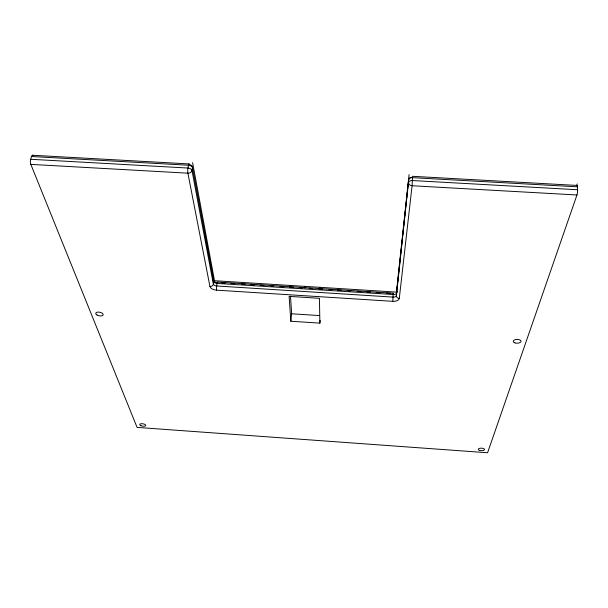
<?xml version="1.0" encoding="UTF-8"?>
<svg xmlns="http://www.w3.org/2000/svg" width="608" height="608" viewBox="0 0 608 608"><rect width="100%" height="100%" fill="white"/><g stroke="black" fill="none" stroke-linecap="round" stroke-linejoin="round"><path stroke-width="0.91" d="M319.884 323.137L319.436 298.3L289.134 296.377L290.822 321.244L319.884 323.137L320.15 320.332M189.392 164.38A3.64 0.676 -88 0 0 188.51 165.232L187.978 168.044A3.648 0.684 -88 0 0 187.902 173.181L209.935 286.497A6.095 3.2 9.3 0 0 216.585 290.16L392.791 301.325L393.224 293.314M396.431 292.121L409.07 174.602M290.822 321.244L291.65 313.781L290.495 296.142M392.791 301.317A6.156 3.276 2.7 0 0 399.289 298.452L412.11 185.524L412.596 176.312L577.045 185.44M393.239 293.216L217.649 282.112M577.22 183.912L576.612 185.698A3.732 0.73 -84.3 0 1 577.402 186.823L577.577 189.742A3.739 0.73 -84.4 0 1 576.962 194.986L487.578 452.762L137.074 427.394L30.826 164.38A3.61 1.231 -89.7 0 1 30.696 159.281L31.51 156.514A3.61 1.224 -89.7 0 1 32.954 155.557M32.346 155.245L189.02 163.932M31.51 156.514L188.51 165.232A3.633 2.242 12.6 0 1 192.508 167.755L213.773 281.588L213.37 284.134A3.055 2.546 -9.9 0 1 209.935 286.497M577.402 186.823L412.596 177.673A3.663 2.326 1 0 0 408.682 179.793L396.348 295.655A3.093 2.607 5.6 0 0 399.304 298.452M30.696 159.281L187.978 168.044A3.64 2.242 12.5 0 1 191.991 170.567L213.37 284.134A3.04 1.604 9.3 0 0 216.684 285.973L393.095 297.099A3.07 1.642 2.7 0 0 396.34 295.655L408.682 179.793A3.663 2.865 4.3 0 1 410.134 177.642M577.577 189.742L412.475 180.546A3.671 2.318 1 0 0 408.553 182.658A3.663 2.88 4.3 0 0 412.087 185.744L576.962 194.986M30.826 164.38L187.902 173.181A3.618 2.797 -8.7 0 0 191.991 170.567L192.508 167.755A3.61 2.789 -8.6 0 0 190.008 164.821M212.671 280.592L397.184 292.167M221.563 282.781L225.332 283.016M230.987 283.374L234.764 283.609M241.361 284.027L245.138 284.263M250.792 284.62L254.57 284.856M260.224 285.213L263.994 285.448M270.598 285.859L273.425 286.041M280.03 286.452L283.799 286.695M289.461 287.044L293.231 287.288M299.835 287.698L302.662 287.88M309.267 288.291L312.094 288.473M318.698 288.884L322.468 289.119M329.065 289.537L331.9 289.712M337.554 290.069L341.331 290.305M347.928 290.723L350.755 290.898M357.36 291.316L361.129 291.551M366.791 291.908L370.561 292.144M376.223 292.501L379.992 292.737M386.597 293.155L390.366 293.39M291.65 313.781L319.656 315.59M192.599 162.625L214.487 280.706M289.796 285.426L289.902 287.067M304.942 286.376L305.011 288.017M320.12 287.333L320.142 288.975M216.585 290.168A3.032 0.471 -86.6 0 1 216.684 285.973L217.086 283.427A3.025 0.471 -86.6 0 1 217.755 282.408M213.18 279.733A3.048 2.538 -9.8 0 1 213.773 281.588A3.04 1.611 9.3 0 0 217.086 283.427L393.232 294.508A3.07 1.649 2.7 0 0 396.469 293.056A3.086 2.592 5.6 0 1 397.252 291.468M411.114 177.262A3.663 2.865 4.3 0 1 411.456 177.186M216.608 282.401A6.065 3.222 9.3 0 1 213.157 281.177M514.961 342.904A3.891 1.9 -1 0 0 521.033 341.392A3.891 1.9 -1 0 0 515.455 339.621A3.891 1.9 -1 0 0 514.961 342.904M479.72 450.444A3.131 1.246 1.4 0 0 484.523 449.54A3.131 1.246 1.4 0 0 479.955 448.286A3.131 1.246 1.4 0 0 479.72 450.444M97.067 315.02A3.792 1.801 12.3 0 0 103.132 314.952A3.792 1.801 12.3 0 0 98.207 312.086A3.792 1.801 12.3 0 0 97.067 315.02M140.957 425.699A3.048 1.201 9.4 0 0 145.745 425.532A3.048 1.201 9.4 0 0 141.565 423.692A3.048 1.201 9.4 0 0 140.957 425.699"/></g></svg>
